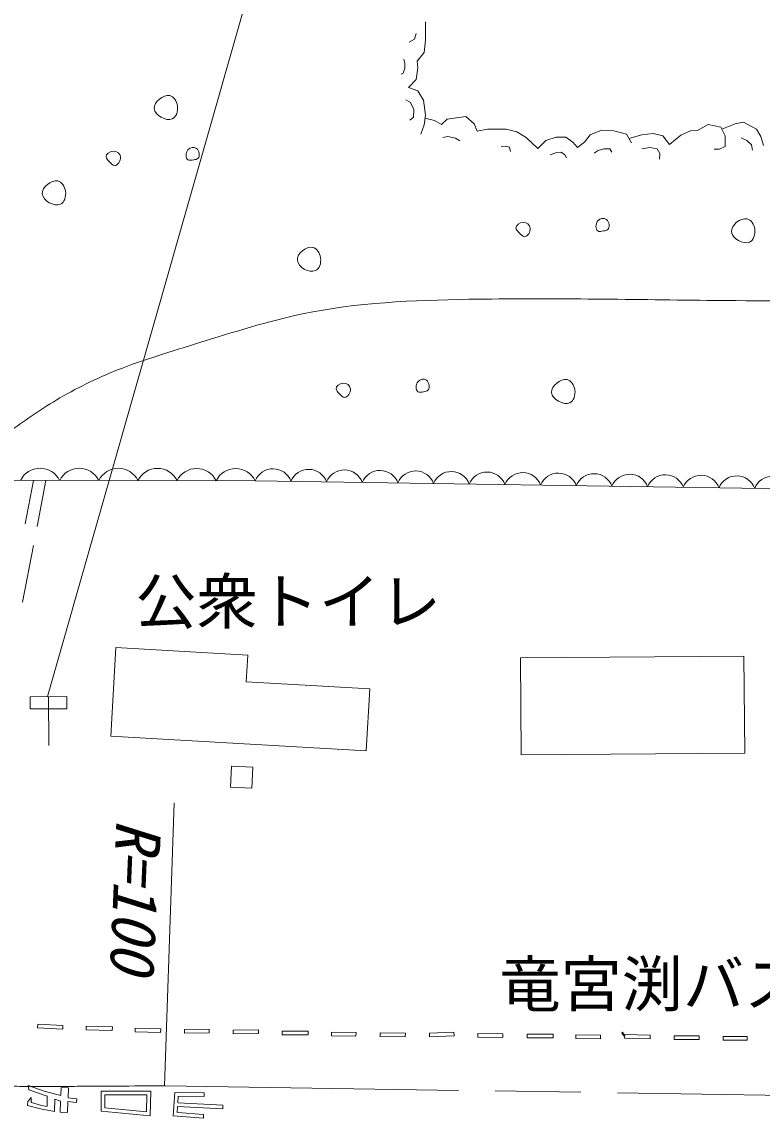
# Model space of a CAD drawing. Units: millimetres, scale not verified. Extents: x 40000 to 680000, y 20000 to 380000.
# Drawn here: x 190614 to 220874, y 269871 to 314702 of the extents above; entities that cross this region are included whole.
import ezdxf
from ezdxf.enums import TextEntityAlignment as Align

# ---------------------------------------------------------------- set-up
doc = ezdxf.new("R2010")
doc.units = ezdxf.units.MM
doc.header["$LTSCALE"] = 1000
doc.linetypes.add('CHAIN', pattern=[18.5, 12, -1.5, 3.5, -1.5])
for name, color, linetype, lineweight in [('M-BGD', 7, 'Continuous', 13), ('M-BMK', 2, 'CHAIN', 13), ('M-STR-HTXT', 7, 'Continuous', 13), ('M-STR-STRC', 7, 'Continuous', 13), ('M-TTL', 7, 'Continuous', 13)]:
    doc.layers.add(name, color=color, linetype=linetype, lineweight=lineweight)
doc.styles.add('ＭＳ ゴシック', font='')
doc.styles.get('ＭＳ ゴシック').set_extended_font_data('MS Gothic')

msp = doc.modelspace()

# ---------------------------------------------------------------- linework, layer by layer
at = {"layer": 'M-BGD'}
for p, q in [((207107, 314699), (207107, 313950)), ((206660, 313990), (206448, 313877)), ((206731, 314231), (206660, 313990)), ((207107, 313950), (207060, 313455)), ((207060, 313455), (206777, 313102)), ((206221, 313183), (206263, 313013)), ((206263, 313013), (206263, 312814)), ((206777, 313102), (206801, 312819)), ((206207, 312602), (206122, 312559)), ((206263, 312814), (206207, 312602)), ((206801, 312819), (206730, 312348)), ((206730, 312348), (206424, 312018)), ((206424, 312018), (206801, 311877)), ((206801, 311877), (207037, 311500)), ((206306, 311511), (206504, 311411)), ((206504, 311411), (206632, 311114)), ((207037, 311500), (207107, 310887)), ((206618, 310802), (206476, 310689)), ((206632, 311114), (206618, 310802)), ((207107, 310887), (207060, 310487)), ((207092, 310759), (207484, 310675)), ((207767, 310511), (208002, 310723)), ((208002, 310723), (208756, 310840)), ((208756, 310840), (209109, 310534)), ((207060, 310487), (206919, 310110)), ((207484, 310675), (207767, 310511)), ((209109, 310534), (209227, 310228)), ((209227, 310228), (209651, 310322)), ((209651, 310322), (210405, 310322)), ((210405, 310322), (210853, 310204)), ((213844, 310087), (214315, 310275)), ((214315, 310275), (214810, 310251)), ((214810, 310251), (215328, 310110)), ((217547, 310067), (217945, 310244)), ((217945, 310244), (218233, 310266)), ((218233, 310266), (218675, 310509)), ((218675, 310509), (219183, 310398)), ((219183, 310398), (219360, 310045)), ((219224, 310317), (219780, 310531)), ((219780, 310531), (220112, 310597)), ((220112, 310597), (220642, 310310)), ((220642, 310310), (220819, 310022)), ((207822, 309980), (208020, 310009)), ((208020, 310009), (208346, 309952)), ((208346, 309952), (208516, 309839)), ((210853, 310204), (211230, 309969)), ((211230, 309969), (211701, 309521)), ((211701, 309521), (212030, 309851)), ((212030, 309851), (212454, 309992)), ((212454, 309992), (212549, 309992)), ((212549, 309992), (212855, 309992)), ((212855, 309992), (213138, 309780)), ((213138, 309780), (213326, 309568)), ((213326, 309568), (213609, 309780)), ((213609, 309780), (213844, 310087)), ((215328, 310110), (215540, 309757)), ((215433, 309935), (215956, 310089)), ((215956, 310089), (216420, 310133)), ((216420, 310133), (216818, 310045)), ((216818, 310045), (217083, 309691)), ((217083, 309691), (217547, 310067)), ((219360, 310045), (219360, 309602)), ((220020, 309963), (220252, 309846)), ((220252, 309846), (220441, 309672)), ((220819, 310022), (220930, 309647)), ((210203, 309612), (210387, 309626)), ((210387, 309626), (210543, 309584)), ((210543, 309584), (210585, 309399)), ((212215, 309272), (212484, 309357)), ((212484, 309357), (212654, 309371)), ((212654, 309371), (212810, 309272)), ((214015, 309337), (214175, 309439)), ((214175, 309439), (214407, 309512)), ((214407, 309512), (214654, 309512)), ((214654, 309512), (214727, 309381)), ((215956, 309513), (216282, 309569)), ((216282, 309569), (216579, 309513)), ((216579, 309513), (216692, 309314)), ((219139, 309492), (218918, 309492)), ((219360, 309602), (219139, 309492)), ((220441, 309672), (220485, 309454)), ((212810, 309272), (212881, 309144)), ((216692, 309314), (216678, 309088)), ((188958, 295956), (200153, 295936)), ((200153, 295936), (188958, 295956)), ((190742, 294172), (191086, 295952)), ((191230, 294063), (191595, 295951)), ((200153, 295936), (226407, 295537)), ((226407, 295537), (200153, 295936)), ((190632, 290971), (191081, 293294)), ((194245, 285487), (194455, 289119)), ((194455, 289119), (199846, 288809)), ((199846, 288809), (199783, 287710)), ((210994, 288689), (220134, 288765)), ((220134, 288765), (220166, 284796)), ((211027, 284721), (210994, 288689)), ((204838, 287423), (199783, 287710)), ((204692, 284894), (204838, 287423)), ((190944, 287103), (192444, 287113)), ((190944, 287103), (190947, 286603)), ((191694, 287108), (191707, 285108)), ((192444, 287113), (192447, 286613)), ((190947, 286603), (192447, 286613)), ((204692, 284894), (194245, 285487)), ((220166, 284796), (211027, 284721)), ((199144, 283408), (199184, 284257)), ((199184, 284257), (200059, 284217)), ((200059, 284217), (200019, 283368)), ((200019, 283368), (199144, 283408)), ((191253, 273558), (191261, 273708)), ((192283, 273507), (191253, 273558)), ((191261, 273708), (192290, 273656)), ((192290, 273656), (192283, 273507)), ((193239, 273475), (193243, 273625)), ((194306, 273448), (193239, 273475)), ((193243, 273625), (194310, 273598)), ((194310, 273598), (194306, 273448)), ((195237, 273394), (195241, 273544)), ((195241, 273544), (196288, 273520)), ((196288, 273520), (196285, 273370)), ((197255, 273491), (198273, 273504)), ((197256, 273341), (197255, 273491)), ((198273, 273504), (198275, 273354)), ((199253, 273460), (200283, 273477)), ((200283, 273477), (200286, 273327)), ((196285, 273370), (195237, 273394)), ((198275, 273354), (197256, 273341)), ((199255, 273310), (199253, 273460)), ((200286, 273327), (199255, 273310)), ((201250, 273425), (202312, 273425)), ((201250, 273275), (201250, 273425)), ((202312, 273275), (201250, 273275)), ((202312, 273425), (202312, 273275)), ((203267, 273233), (203269, 273383)), ((204271, 273220), (203267, 273233)), ((203269, 273383), (204273, 273370)), ((204273, 273370), (204271, 273220)), ((205258, 273213), (205260, 273363)), ((206288, 273198), (205258, 273213)), ((205260, 273363), (206290, 273348)), ((206290, 273348), (206288, 273198)), ((207277, 273345), (208278, 273378)), ((207282, 273195), (207277, 273345)), ((208283, 273228), (207282, 273195)), ((208278, 273378), (208283, 273228)), ((209252, 273182), (209255, 273332)), ((210271, 273168), (209252, 273182)), ((209255, 273332), (210273, 273318)), ((210273, 273318), (210271, 273168)), ((211277, 273299), (212331, 273301)), ((211277, 273149), (211277, 273299)), ((212331, 273151), (211277, 273149)), ((212331, 273301), (212331, 273151)), ((213264, 273273), (214273, 273268)), ((213264, 273123), (213264, 273273)), ((214272, 273118), (213264, 273123)), ((214273, 273268), (214272, 273118)), ((215146, 273362), (215174, 273379)), ((215224, 273233), (215146, 273362)), ((215174, 273379), (215252, 273250)), ((215252, 273250), (215224, 273233)), ((215256, 273140), (215260, 273290)), ((216297, 273110), (215256, 273140)), ((215260, 273290), (216301, 273260)), ((216301, 273260), (216297, 273110)), ((217280, 273086), (217281, 273236)), ((218301, 273079), (217280, 273086)), ((217281, 273236), (218302, 273229)), ((218302, 273229), (218301, 273079)), ((219281, 273211), (220265, 273211)), ((219281, 273061), (219281, 273211)), ((220265, 273061), (219281, 273061)), ((220265, 273211), (220265, 273061)), ((191520, 270972), (190862, 271200)), ((191646, 270769), (190890, 271031)), ((192037, 270836), (191520, 270972)), ((191647, 270782), (191646, 270769)), ((192206, 270793), (192037, 270836)), ((192206, 270802), (192223, 271124)), ((192223, 271124), (192522, 271109)), ((192522, 271109), (192501, 270693)), ((193851, 270970), (195881, 270978)), ((193851, 270157), (193851, 270970)), ((194001, 270821), (195727, 270828)), ((194001, 270294), (194001, 270821)), ((195727, 270828), (195710, 270133)), ((195881, 270978), (195856, 269969)), ((196797, 269958), (196860, 270918)), ((196860, 270918), (198070, 270903)), ((198070, 270903), (198068, 270753)), ((190848, 270392), (190851, 270546)), ((191373, 270243), (190848, 270392)), ((190851, 270546), (190989, 270710)), ((190989, 270710), (190990, 270522)), ((191000, 270505), (191001, 270543)), ((191407, 270389), (191000, 270505)), ((191640, 270345), (191407, 270389)), ((191640, 270363), (191647, 270769)), ((191939, 270135), (191964, 270645)), ((191964, 270645), (192194, 270564)), ((192171, 270111), (192194, 270564)), ((192493, 270543), (192471, 270096)), ((192851, 270511), (192493, 270543)), ((192864, 270661), (192501, 270693)), ((192851, 270511), (192864, 270661)), ((196957, 270097), (196973, 270349)), ((198824, 270248), (196973, 270349)), ((196983, 270499), (197000, 270767)), ((198832, 270397), (196999, 270498)), ((197000, 270767), (198068, 270753)), ((198832, 270397), (198824, 270248)), ((191939, 270135), (191373, 270243)), ((192471, 270096), (192171, 270111)), ((195856, 269969), (193851, 270157)), ((195710, 270133), (194001, 270294)), ((198032, 269871), (196797, 269958)), ((198042, 270021), (196984, 270095)), ((198042, 270021), (198032, 269871))]:
    msp.add_line(p, q, dxfattribs=at)
for centre, radius, start, end in [((191356, 295562), 889, 25.8639, 153.9322), ((192955, 295559), 889, 25.8639, 153.9322), ((194554, 295556), 889, 25.8639, 153.9322), ((196154, 295553), 889, 25.8639, 153.9322), ((197753, 295550), 889, 25.8639, 153.9322), ((199352, 295548), 889, 25.8639, 153.9322), ((200878, 295643), 782, 20.2674, 157.9938), ((202336, 295620), 782, 20.2674, 157.9938), ((203795, 295598), 782, 20.2674, 157.9938), ((205253, 295576), 782, 20.2674, 157.9938), ((206712, 295554), 782, 20.2674, 157.9938), ((208170, 295532), 782, 20.2674, 157.9938), ((209629, 295510), 782, 20.2674, 157.9938), ((211088, 295488), 782, 20.2674, 157.9938), ((212546, 295466), 782, 20.2674, 157.9938), ((214005, 295443), 782, 20.2674, 157.9938), ((215463, 295421), 782, 20.2674, 157.9938), ((216922, 295399), 782, 20.2674, 157.9938), ((218380, 295377), 782, 20.2674, 157.9938), ((219839, 295355), 782, 20.2674, 157.9938), ((221298, 295333), 782, 20.2674, 157.9938)]:
    msp.add_arc(centre, radius, start, end, dxfattribs=at)
for points, knots in [([(196025, 311159), (196002, 311434), (196392, 311742), (196657, 311686), (196827, 311650), (196945, 311465), (196973, 311264), (197004, 311048), (196930, 310812), (196762, 310737), (196511, 310625), (196048, 310875), (196025, 311159)], [0, 0, 0, 0, 1, 1, 1, 2, 2, 2, 3, 3, 3, 4, 4, 4, 4]), ([(194173, 309002), (194117, 309063), (194060, 309119), (194055, 309179), (194047, 309285), (194204, 309406), (194349, 309413), (194494, 309421), (194627, 309316), (194642, 309179), (194659, 309024), (194526, 308827), (194407, 308826), (194325, 308826), (194250, 308919), (194173, 309002)], [0, 0, 0, 0, 1, 1, 1, 2, 2, 2, 3, 3, 3, 4, 4, 4, 5, 5, 5, 5]), ([(197401, 309061), (197301, 309122), (197301, 309349), (197401, 309472), (197489, 309579), (197653, 309609), (197754, 309531), (197871, 309440), (197905, 309206), (197812, 309120), (197771, 309081), (197705, 309073), (197636, 309061), (197549, 309046), (197459, 309027), (197401, 309061)], [0, 0, 0, 0, 1, 1, 1, 2, 2, 2, 3, 3, 3, 4, 4, 4, 5, 5, 5, 5]), ([(191447, 307668), (191424, 307944), (191814, 308251), (192079, 308196), (192249, 308160), (192367, 307975), (192396, 307774), (192426, 307557), (192353, 307321), (192185, 307247), (191933, 307135), (191470, 307384), (191447, 307668)], [0, 0, 0, 0, 1, 1, 1, 2, 2, 2, 3, 3, 3, 4, 4, 4, 4]), ([(214158, 306152), (214057, 306213), (214058, 306440), (214158, 306563), (214246, 306671), (214409, 306700), (214510, 306622), (214628, 306532), (214661, 306297), (214569, 306211), (214528, 306173), (214462, 306164), (214393, 306152), (214306, 306138), (214216, 306118), (214158, 306152)], [0, 0, 0, 0, 1, 1, 1, 2, 2, 2, 3, 3, 3, 4, 4, 4, 5, 5, 5, 5]), ([(219626, 306119), (219604, 306394), (219994, 306702), (220259, 306646), (220428, 306610), (220546, 306426), (220575, 306224), (220606, 306008), (220532, 305772), (220364, 305697), (220113, 305586), (219650, 305835), (219626, 306119)], [0, 0, 0, 0, 1, 1, 1, 2, 2, 2, 3, 3, 3, 4, 4, 4, 4]), ([(210929, 306094), (210874, 306154), (210817, 306210), (210812, 306270), (210804, 306376), (210960, 306497), (211105, 306505), (211251, 306512), (211384, 306407), (211399, 306270), (211416, 306115), (211283, 305919), (211164, 305918), (211082, 305917), (211007, 306010), (210929, 306094)], [0, 0, 0, 0, 1, 1, 1, 2, 2, 2, 3, 3, 3, 4, 4, 4, 5, 5, 5, 5]), ([(188130, 296511), (188771, 296981), (189413, 297450), (190059, 297915), (190697, 298374), (191340, 298829), (192014, 299233), (192813, 299712), (193656, 300121), (194522, 300466), (195605, 300897), (196722, 301227), (197838, 301571), (199247, 302006), (200652, 302461), (202088, 302762), (204310, 303226), (206605, 303320), (208890, 303357), (212147, 303410), (215383, 303348), (218625, 303315), (220748, 303293), (222874, 303284), (225001, 303315), (226547, 303338), (228094, 303382), (229634, 303443), (231571, 303520), (233496, 303624), (235458, 303613), (237250, 303603), (239072, 303496), (240772, 303911), (242118, 304239), (243386, 304894), (244655, 305549)], [0, 0, 0, 0, 1, 1, 1, 2, 2, 2, 3, 3, 3, 4, 4, 4, 5, 5, 5, 6, 6, 6, 7, 7, 7, 8, 8, 8, 9, 9, 9, 10, 10, 10, 11, 11, 11, 12, 12, 12, 12]), ([(201874, 304951), (201852, 305226), (202242, 305534), (202507, 305478), (202676, 305442), (202795, 305257), (202823, 305056), (202854, 304840), (202780, 304604), (202612, 304529), (202361, 304417), (201898, 304667), (201874, 304951)], [0, 0, 0, 0, 1, 1, 1, 2, 2, 2, 3, 3, 3, 4, 4, 4, 4]), ([(203574, 299518), (203518, 299579), (203461, 299634), (203457, 299694), (203448, 299801), (203605, 299922), (203750, 299929), (203895, 299937), (204029, 299832), (204044, 299694), (204061, 299540), (203927, 299343), (203809, 299342), (203727, 299341), (203651, 299435), (203574, 299518)], [0, 0, 0, 0, 1, 1, 1, 2, 2, 2, 3, 3, 3, 4, 4, 4, 5, 5, 5, 5]), ([(206803, 299577), (206702, 299638), (206702, 299865), (206803, 299988), (206890, 300095), (207054, 300124), (207155, 300047), (207273, 299956), (207306, 299722), (207214, 299636), (207173, 299597), (207106, 299589), (207038, 299577), (206951, 299562), (206860, 299542), (206803, 299577)], [0, 0, 0, 0, 1, 1, 1, 2, 2, 2, 3, 3, 3, 4, 4, 4, 5, 5, 5, 5]), ([(212271, 299544), (212248, 299819), (212638, 300127), (212903, 300071), (213073, 300035), (213191, 299850), (213220, 299649), (213250, 299432), (213177, 299197), (213009, 299122), (212757, 299010), (212294, 299260), (212271, 299544)], [0, 0, 0, 0, 1, 1, 1, 2, 2, 2, 3, 3, 3, 4, 4, 4, 4])]:
    msp.add_open_spline(points, degree=3, knots=knots, dxfattribs=at)
at = {"layer": 'M-BMK'}
msp.add_line((196466, 271193), (226617, 270722), dxfattribs=at)
msp.add_open_spline([(167197, 274209), (167213, 274204), (167229, 274199), (167245, 274193), (167261, 274188), (167276, 274183), (167292, 274178), (167308, 274172), (167324, 274167), (167340, 274162), (167397, 274143), (167455, 274124), (167513, 274105), (167571, 274086), (167629, 274067), (167687, 274048), (168165, 273894), (168643, 273742), (169124, 273597), (169779, 273398), (170438, 273211), (171100, 273036), (171762, 272861), (172428, 272699), (173097, 272553), (173924, 272372), (174756, 272215), (175592, 272079), (176428, 271943), (177267, 271829), (178109, 271734), (178950, 271640), (179794, 271566), (180638, 271503), (185900, 271110), (191183, 271151), (196466, 271193)], degree=3, knots=[0, 0, 0, 0, 1, 1, 1, 2, 2, 2, 3, 3, 3, 4, 4, 4, 5, 5, 5, 6, 6, 6, 7, 7, 7, 8, 8, 8, 9, 9, 9, 10, 10, 10, 11, 11, 11, 12, 12, 12, 12], dxfattribs=at)
at = {"layer": 'M-STR-HTXT'}
msp.add_line((196839, 282767), (196442, 271193), dxfattribs=at)
at = {"layer": 'M-STR-STRC'}
msp.add_line((191663, 287108), (204059, 330554), dxfattribs=at)
at = {"layer": 'M-TTL'}
msp.add_line((190890, 271031), (190862, 271199), dxfattribs=at)

# ---------------------------------------------------------------- texts
at = {"layer": 'M-STR-HTXT', "style": 'ＭＳ ゴシック'}
for s, p in [('公衆トイレ', (195252, 291002)), ('竜宮渕バス停', (210139, 275352))]:
    msp.add_text(s, height=1833, dxfattribs=at).set_placement(p, align=Align.MIDDLE_LEFT)
at = {"layer": 'M-STR-HTXT', "style": 'ＭＳ ゴシック', "oblique": 15}
msp.add_text('R=100', height=1833, rotation=267.616, dxfattribs=at).set_placement((195394, 282059), align=Align.MIDDLE_LEFT)

doc.saveas('drawing.dxf')
